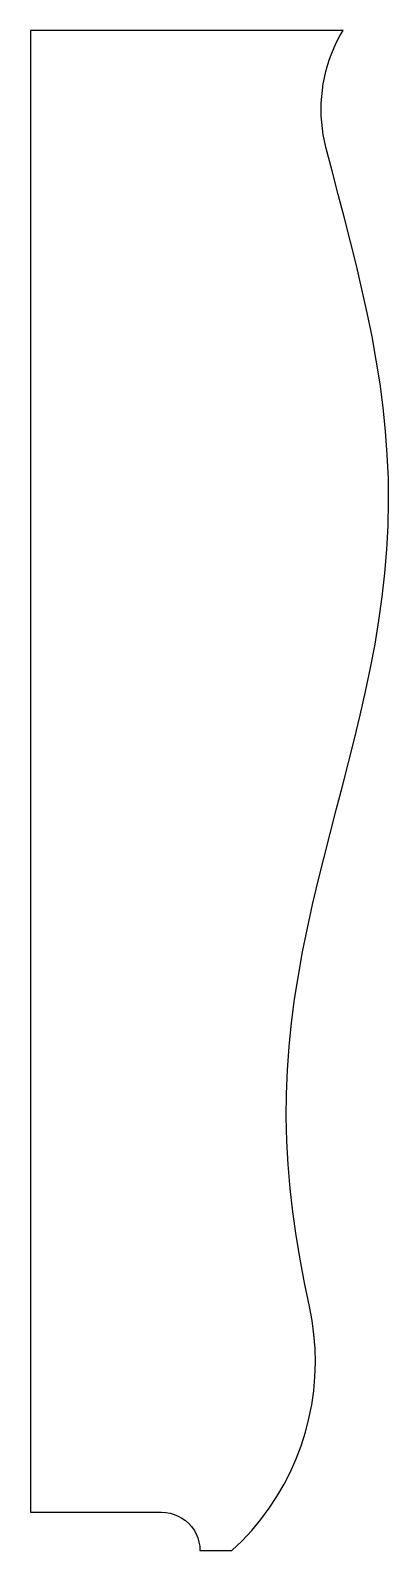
# Model space of a CAD drawing. Header units: inches. Extents: x 0 to 7, y -0.8 to 29.
import ezdxf

# ---------------------------------------------------------------- set-up
doc = ezdxf.new("R2010")
doc.units = ezdxf.units.IN

msp = doc.modelspace()

# ---------------------------------------------------------------- linework, layer by layer
msp.add_lwpolyline([(0, 0), (2.562, 0), (2.562, 0), (2.646, -0.005), (2.729, -0.019), (2.81, -0.042), (2.888, -0.074), (2.962, -0.115), (3.03, -0.164), (3.093, -0.22), (3.149, -0.282), (3.198, -0.351), (3.238, -0.425), (3.27, -0.502), (3.294, -0.583), (3.308, -0.666), (3.312, -0.75), (3.938, -0.75), (3.938, -0.75), (4.136, -0.559), (4.324, -0.357), (4.5, -0.145), (4.665, 0.076), (4.817, 0.306), (4.956, 0.545), (5.081, 0.79), (5.193, 1.042), (5.291, 1.3), (5.375, 1.562), (5.444, 1.829), (5.498, 2.1), (5.537, 2.373), (5.561, 2.647), (5.57, 2.923), (5.564, 3.198), (5.542, 3.473), (5.506, 3.747), (5.454, 4.017), (5.454, 4.017), (5.357, 4.48), (5.269, 4.942), (5.192, 5.405), (5.127, 5.867), (5.074, 6.329), (5.035, 6.792), (5.011, 7.254), (5, 7.717), (5.005, 8.179), (5.024, 8.641), (5.057, 9.104), (5.104, 9.566), (5.164, 10.029), (5.236, 10.491), (5.32, 10.953), (5.413, 11.416), (5.515, 11.878), (5.624, 12.341), (5.739, 12.803), (5.858, 13.266), (5.978, 13.728), (6.099, 14.19), (6.218, 14.653), (6.335, 15.115), (6.446, 15.578), (6.551, 16.04), (6.648, 16.502), (6.735, 16.965), (6.811, 17.427), (6.876, 17.89), (6.928, 18.352), (6.966, 18.814), (6.99, 19.277), (7, 19.739), (6.995, 20.202), (6.975, 20.664), (6.941, 21.126), (6.894, 21.589), (6.833, 22.051), (6.76, 22.514), (6.676, 22.976), (6.582, 23.438), (6.48, 23.901), (6.37, 24.363), (6.255, 24.826), (6.137, 25.288), (6.016, 25.751), (5.895, 26.213), (5.776, 26.675), (5.776, 26.675), (5.748, 26.797), (5.724, 26.919), (5.706, 27.042), (5.693, 27.166), (5.685, 27.291), (5.683, 27.415), (5.685, 27.54), (5.693, 27.664), (5.706, 27.788), (5.724, 27.911), (5.747, 28.034), (5.775, 28.155), (5.808, 28.275), (5.846, 28.394), (5.889, 28.511), (5.937, 28.626), (5.99, 28.739), (6.047, 28.849), (6.109, 28.958), (0, 28.958), (0, 0)], close=True)

doc.saveas('drawing.dxf')
